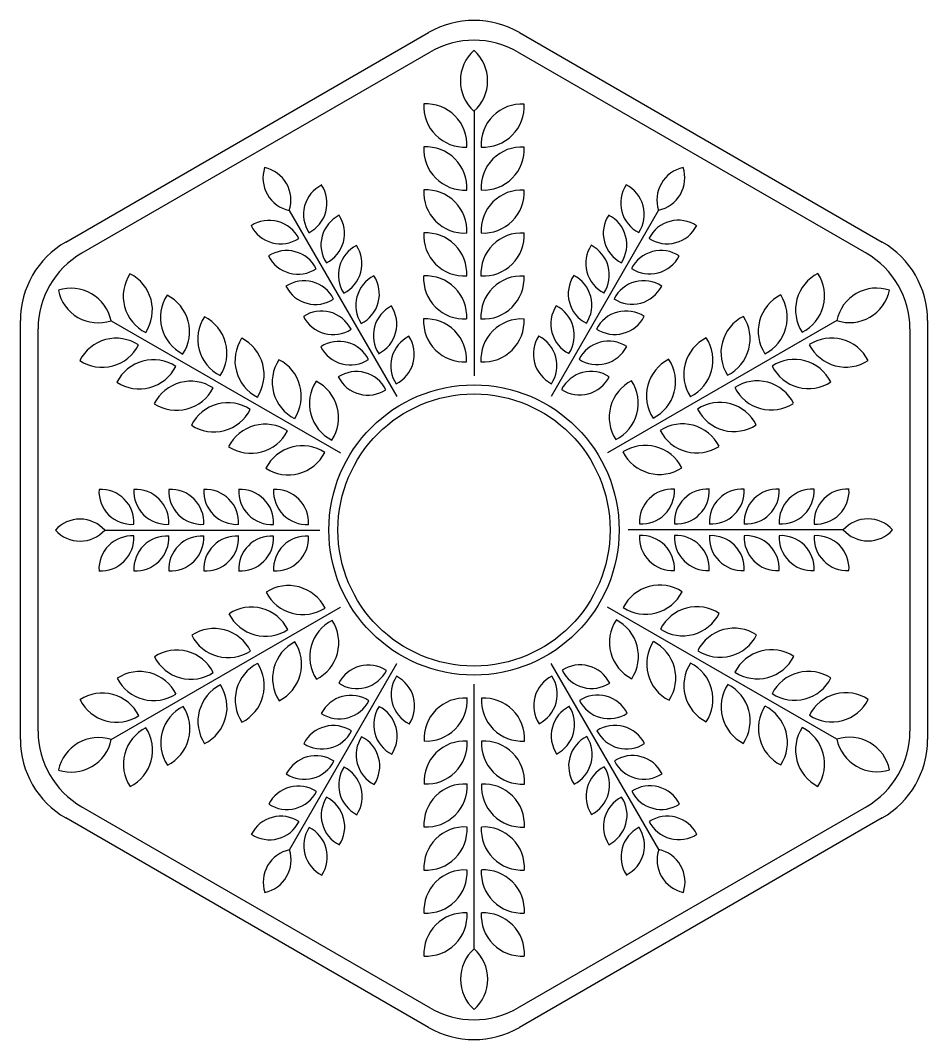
# Model space of a CAD drawing. Header units: millimetres. Extents: x -250 to 625, y -316 to 755.
# Drawn here: x 100 to 200, y -56.2 to 56.2 of the extents above; entities that cross this region are included whole.
import ezdxf

# ---------------------------------------------------------------- set-up
doc = ezdxf.new("R2010")
doc.units = ezdxf.units.MM
doc.layers.get('0').update_dxf_attribs({"lineweight": 25, "true_color": 0xffffff})
doc.layers.add('cut', color=1, linetype='Continuous', lineweight=25, true_color=0xff0000)

msp = doc.modelspace()

# ---------------------------------------------------------------- linework, layer by layer
for p, q in [((105, 31.75), (145, 54.85)), ((155, 54.85), (195, 31.75)), ((100, -23.09), (100, 23.09)), ((200, 23.09), (200, -23.09)), ((145, -54.85), (105, -31.75)), ((195, -31.75), (155, -54.85))]:
    msp.add_line(p, q)
msp.add_circle((150, 0), 15)
for centre, start, end in [((150, 46.19), 60, 120), ((110, 23.09), 120, 180), ((190, 23.09), 360, 60), ((110, -23.09), 180, 240), ((190, -23.09), 300, 360), ((150, -46.19), 240, 300)]:
    msp.add_arc(centre, 10, start, end)
at = {"layer": 'cut'}
for p, q in [((106.75, 30.52), (145.19, 52.71)), ((154.81, 52.71), (193.25, 30.52)), ((150, 46.18), (150, 17)), ((129.64, 35.24), (141.49, 14.72)), ((170.34, 35.25), (158.49, 14.73)), ((109.99, 23.07), (135.27, 8.49)), ((189.99, 23.09), (164.72, 8.5)), ((101.95, -22.19), (101.95, 22.19)), ((198.05, 22.19), (198.05, -22.19)), ((150, 17), (150, 17)), ((135.27, 8.49), (135.27, 8.49)), ((164.72, 8.5), (164.72, 8.5)), ((190.7, 0.01), (167, 0.01)), ((109.3, -0.01), (133, -0.01)), ((110.02, -23.11), (135.28, -8.51)), ((135.28, -8.51), (135.28, -8.51)), ((190, -23.08), (164.72, -8.5)), ((164.72, -8.5), (164.72, -8.5)), ((129.66, -35.25), (141.51, -14.73)), ((141.51, -14.73), (141.51, -14.73)), ((170.36, -35.24), (158.51, -14.72)), ((150.02, -46.18), (150.01, -17)), ((150.01, -17), (150.01, -17)), ((145.19, -52.71), (106.75, -30.52)), ((193.25, -30.52), (154.81, -52.71))]:
    msp.add_line(p, q, dxfattribs=at)
msp.add_circle((150, 0), 16, dxfattribs=at)
for centre, radius, start, end in [((150, 44.39), 9.61, 60, 120), ((153, 49.53), 4.5, 131.7584, 228.1378), ((147, 49.53), 4.5, 311.7584, 48.1378), ((148.96, 46.72), 4.5, 176.7584, 273.1378), ((144.72, 42.48), 4.5, 356.7584, 93.1378), ((155.28, 42.47), 4.5, 86.7584, 183.1378), ((151.04, 46.72), 4.5, 266.7584, 3.1378), ((148.96, 41.98), 4.5, 176.7584, 273.1378), ((144.71, 37.74), 4.5, 356.7584, 93.1378), ((155.27, 37.73), 4.5, 86.7584, 183.1378), ((151.04, 41.98), 4.5, 266.7584, 3.1378), ((130.39, 38.81), 3.65, 161.7782, 258.1575), ((126.17, 36.38), 3.65, 341.7782, 78.1575), ((173.81, 36.39), 3.65, 101.7782, 198.1575), ((169.59, 38.83), 3.65, 281.7782, 18.1575), ((134.86, 34.78), 3.65, 116.7782, 213.1575), ((130.15, 36.04), 3.65, 296.7782, 33.1575), ((148.95, 37.24), 4.5, 176.7584, 273.1378), ((144.71, 33), 4.5, 356.7584, 93.1378), ((155.27, 32.99), 4.5, 86.7584, 183.1378), ((151.03, 37.24), 4.5, 266.7584, 3.1378), ((169.82, 36.05), 3.65, 146.7782, 243.1575), ((165.12, 34.8), 3.65, 326.7782, 63.1575), ((127.43, 30.49), 3.65, 26.7782, 123.1575), ((136.78, 31.44), 3.65, 116.7782, 213.1575), ((132.08, 32.7), 3.65, 296.7782, 33.1575), ((167.9, 32.72), 3.65, 146.7782, 243.1575), ((163.19, 31.46), 3.65, 326.7782, 63.1575), ((172.54, 30.5), 3.65, 56.7782, 153.1575), ((128.69, 35.2), 3.65, 206.7782, 303.1575), ((148.95, 32.5), 4.5, 176.7584, 273.1378), ((144.7, 28.26), 4.5, 356.7584, 93.1378), ((155.26, 28.25), 4.5, 86.7584, 183.1378), ((151.03, 32.5), 4.5, 266.7584, 3.1378), ((171.29, 35.21), 3.65, 236.7782, 333.1575), ((111.56, 22.19), 9.61, 120, 180), ((129.35, 27.16), 3.65, 26.7782, 123.1575), ((138.7, 28.11), 3.65, 116.7782, 213.1575), ((134, 29.37), 3.65, 296.7782, 33.1575), ((165.97, 29.39), 3.65, 146.7782, 243.1575), ((161.27, 28.13), 3.65, 326.7782, 63.1575), ((170.62, 27.17), 3.65, 56.7782, 153.1575), ((188.44, 22.19), 9.61, 360, 60), ((130.61, 31.86), 3.65, 206.7782, 303.1575), ((169.36, 31.88), 3.65, 236.7782, 333.1575), ((115.84, 25.79), 4.5, 146.7913, 243.1707), ((110.05, 24.24), 4.5, 326.7913, 63.1707), ((189.94, 24.27), 4.5, 116.765, 213.1444), ((184.15, 25.82), 4.5, 296.765, 33.1444), ((131.27, 23.82), 3.65, 26.7782, 123.1575), ((140.62, 24.77), 3.65, 116.7782, 213.1575), ((135.92, 26.03), 3.65, 296.7782, 33.1575), ((144.7, 23.52), 4.5, 356.7584, 93.1378), ((148.94, 27.76), 4.5, 176.7584, 273.1378), ((155.26, 23.51), 4.5, 86.7584, 183.1378), ((151.02, 27.76), 4.5, 266.7584, 3.1378), ((164.04, 26.05), 3.65, 146.7782, 243.1575), ((159.34, 24.8), 3.65, 326.7782, 63.1575), ((168.69, 23.84), 3.65, 56.7782, 153.1575), ((105.59, 22.15), 4.5, 11.7913, 108.1707), ((108.59, 27.34), 4.5, 191.7913, 288.1707), ((119.94, 23.42), 4.5, 146.7913, 243.1707), ((114.15, 21.87), 4.5, 326.7913, 63.1707), ((132.53, 28.52), 3.65, 206.7782, 303.1575), ((167.43, 28.54), 3.65, 236.7782, 333.1575), ((185.83, 21.9), 4.5, 116.765, 213.1444), ((180.04, 23.45), 4.5, 296.765, 33.1444), ((194.39, 22.17), 4.5, 71.765, 168.1444), ((191.4, 27.37), 4.5, 251.765, 348.1444), ((162.12, 22.72), 3.65, 146.7782, 243.1575), ((157.41, 21.46), 3.65, 326.7782, 63.1575), ((133.19, 20.49), 3.65, 26.7782, 123.1575), ((142.55, 21.44), 3.65, 116.7782, 213.1575), ((137.84, 22.7), 3.65, 296.7782, 33.1575), ((166.76, 20.5), 3.65, 56.7782, 153.1575), ((124.05, 21.04), 4.5, 146.7913, 243.1707), ((118.26, 19.49), 4.5, 326.7913, 63.1707), ((134.46, 25.19), 3.65, 206.7782, 303.1575), ((148.94, 23.02), 4.5, 176.7584, 273.1378), ((144.69, 18.78), 4.5, 356.7584, 93.1378), ((155.26, 18.77), 4.5, 86.7584, 183.1378), ((151.02, 23.02), 4.5, 266.7584, 3.1378), ((165.51, 25.21), 3.65, 236.7782, 333.1575), ((181.72, 19.53), 4.5, 116.765, 213.1444), ((175.93, 21.09), 4.5, 296.765, 33.1444), ((144.47, 18.1), 3.65, 116.7782, 213.1575), ((139.77, 19.36), 3.65, 296.7782, 33.1575), ((160.19, 19.39), 3.65, 146.7782, 243.1575), ((155.49, 18.13), 3.65, 326.7782, 63.1575), ((110.56, 16.64), 4.5, 56.7913, 153.1707), ((109.01, 22.44), 4.5, 236.7913, 333.1707), ((128.15, 18.67), 4.5, 146.7913, 243.1707), ((122.36, 17.12), 4.5, 326.7913, 63.1707), ((135.12, 17.15), 3.65, 26.7782, 123.1575), ((164.84, 17.17), 3.65, 56.7782, 153.1575), ((177.62, 17.16), 4.5, 116.765, 213.1444), ((171.83, 18.72), 4.5, 296.765, 33.1444), ((189.42, 16.67), 4.5, 26.765, 123.1444), ((190.98, 22.46), 4.5, 206.765, 303.1444), ((136.38, 21.85), 3.65, 206.7782, 303.1575), ((163.58, 21.88), 3.65, 236.7782, 333.1575), ((114.66, 14.27), 4.5, 56.7913, 153.1707), ((113.11, 20.06), 4.5, 236.7913, 333.1707), ((132.26, 16.3), 4.5, 146.7913, 243.1707), ((126.47, 14.75), 4.5, 326.7913, 63.1707), ((173.51, 14.8), 4.5, 116.765, 213.1444), ((167.72, 16.35), 4.5, 296.765, 33.1444), ((185.31, 14.3), 4.5, 26.765, 123.1444), ((186.87, 20.1), 4.5, 206.765, 303.1444), ((137.04, 13.82), 3.65, 26.7782, 123.1575), ((138.3, 18.52), 3.65, 206.7782, 303.1575), ((162.91, 13.84), 3.65, 56.7782, 153.1575), ((161.65, 18.54), 3.65, 236.7782, 333.1575), ((118.77, 11.9), 4.5, 56.7913, 153.1707), ((136.36, 13.93), 4.5, 146.7913, 243.1707), ((130.57, 12.38), 4.5, 326.7913, 63.1707), ((169.4, 12.43), 4.5, 116.765, 213.1444), ((163.61, 13.99), 4.5, 296.765, 33.1444), ((181.21, 11.94), 4.5, 26.765, 123.1444), ((117.22, 17.69), 4.5, 236.7913, 333.1707), ((182.76, 17.73), 4.5, 206.765, 303.1444), ((122.87, 9.53), 4.5, 56.7913, 153.1707), ((177.1, 9.57), 4.5, 26.765, 123.1444), ((121.32, 15.32), 4.5, 236.7913, 333.1707), ((178.66, 15.36), 4.5, 206.765, 303.1444), ((126.97, 7.16), 4.5, 56.7913, 153.1707), ((172.99, 7.2), 4.5, 26.765, 123.1444), ((125.42, 12.95), 4.5, 236.7913, 333.1707), ((174.55, 12.99), 4.5, 206.765, 303.1444), ((131.08, 4.79), 4.5, 56.7913, 153.1707), ((168.88, 4.84), 4.5, 26.765, 123.1444), ((129.53, 10.58), 4.5, 236.7913, 333.1707), ((170.44, 10.63), 4.5, 206.765, 303.1444), ((171.89, 0.87), 3.65, 86.7782, 183.1575), ((168.44, 4.31), 3.65, 266.7782, 3.1575), ((175.74, 0.87), 3.65, 86.7782, 183.1575), ((172.29, 4.31), 3.65, 266.7782, 3.1575), ((179.59, 0.87), 3.65, 86.7782, 183.1575), ((176.14, 4.31), 3.65, 266.7782, 3.1575), ((183.44, 0.86), 3.65, 86.7782, 183.1575), ((179.99, 4.31), 3.65, 266.7782, 3.1575), ((187.29, 0.86), 3.65, 86.7782, 183.1575), ((183.84, 4.31), 3.65, 266.7782, 3.1575), ((191.14, 0.86), 3.65, 86.7782, 183.1575), ((187.69, 4.3), 3.65, 266.7782, 3.1575), ((108.87, 0.83), 3.65, 356.7782, 93.1575), ((112.31, 4.27), 3.65, 176.7782, 273.1575), ((112.72, 0.83), 3.65, 356.7782, 93.1575), ((116.16, 4.27), 3.65, 176.7782, 273.1575), ((116.57, 0.83), 3.65, 356.7782, 93.1575), ((120.01, 4.27), 3.65, 176.7782, 273.1575), ((120.41, 0.82), 3.65, 356.7782, 93.1575), ((123.86, 4.27), 3.65, 176.7782, 273.1575), ((124.26, 0.82), 3.65, 356.7782, 93.1575), ((127.71, 4.26), 3.65, 176.7782, 273.1575), ((128.11, 0.82), 3.65, 356.7782, 93.1575), ((131.56, 4.26), 3.65, 176.7782, 273.1575), ((106.58, -2.45), 3.65, 41.7782, 138.1575), ((193.42, -2.42), 3.65, 41.7782, 138.1575), ((193.42, 2.45), 3.65, 221.7782, 318.1575), ((106.58, 2.42), 3.65, 221.7782, 318.1575), ((112.31, -4.3), 3.65, 86.7782, 183.1575), ((108.86, -0.86), 3.65, 266.7782, 3.1575), ((116.16, -4.31), 3.65, 86.7782, 183.1575), ((112.71, -0.86), 3.65, 266.7782, 3.1575), ((120.01, -4.31), 3.65, 86.7782, 183.1575), ((116.56, -0.86), 3.65, 266.7782, 3.1575), ((123.86, -4.31), 3.65, 86.7782, 183.1575), ((120.41, -0.87), 3.65, 266.7782, 3.1575), ((127.71, -4.31), 3.65, 86.7782, 183.1575), ((124.26, -0.87), 3.65, 266.7782, 3.1575), ((131.56, -4.31), 3.65, 86.7782, 183.1575), ((128.11, -0.87), 3.65, 266.7782, 3.1575), ((171.89, -0.82), 3.65, 176.7782, 273.1575), ((168.44, -4.26), 3.65, 356.7782, 93.1575), ((175.74, -0.82), 3.65, 176.7782, 273.1575), ((172.29, -4.26), 3.65, 356.7782, 93.1575), ((179.59, -0.82), 3.65, 176.7782, 273.1575), ((176.14, -4.27), 3.65, 356.7782, 93.1575), ((183.43, -0.83), 3.65, 176.7782, 273.1575), ((179.99, -4.27), 3.65, 356.7782, 93.1575), ((187.28, -0.83), 3.65, 176.7782, 273.1575), ((183.84, -4.27), 3.65, 356.7782, 93.1575), ((191.13, -0.83), 3.65, 176.7782, 273.1575), ((187.69, -4.27), 3.65, 356.7782, 93.1575), ((129.56, -10.63), 4.5, 26.7847, 123.1641), ((170.47, -10.58), 4.5, 56.7716, 153.151), ((131.12, -4.84), 4.5, 206.7847, 303.1641), ((168.92, -4.79), 4.5, 236.7716, 333.151), ((125.46, -13), 4.5, 26.7847, 123.1641), ((174.57, -12.96), 4.5, 56.7716, 153.151), ((127.01, -7.21), 4.5, 206.7847, 303.1641), ((136.39, -13.99), 4.5, 116.7847, 213.1641), ((130.6, -12.44), 4.5, 296.7847, 33.1641), ((169.43, -12.39), 4.5, 146.7716, 243.151), ((163.63, -13.93), 4.5, 326.7716, 63.151), ((173.02, -7.16), 4.5, 236.7716, 333.151), ((121.35, -15.37), 4.5, 26.7847, 123.1641), ((178.67, -15.33), 4.5, 56.7716, 153.151), ((122.9, -9.58), 4.5, 206.7847, 303.1641), ((132.29, -16.36), 4.5, 116.7847, 213.1641), ((126.5, -14.81), 4.5, 296.7847, 33.1641), ((173.53, -14.76), 4.5, 146.7716, 243.151), ((167.74, -16.31), 4.5, 326.7716, 63.151), ((177.13, -9.54), 4.5, 236.7716, 333.151), ((117.24, -17.74), 4.5, 26.7847, 123.1641), ((182.78, -17.7), 4.5, 56.7716, 153.151), ((118.8, -11.95), 4.5, 206.7847, 303.1641), ((181.23, -11.91), 4.5, 236.7716, 333.151), ((113.14, -20.11), 4.5, 26.7847, 123.1641), ((128.18, -18.73), 4.5, 116.7847, 213.1641), ((122.39, -17.17), 4.5, 296.7847, 33.1641), ((138.35, -18.54), 3.65, 56.7782, 153.1575), ((137.09, -13.84), 3.65, 236.7782, 333.1575), ((161.7, -18.52), 3.65, 26.7782, 123.1575), ((162.96, -13.82), 3.65, 206.7782, 303.1575), ((177.63, -17.13), 4.5, 146.7716, 243.151), ((171.84, -18.68), 4.5, 326.7716, 63.151), ((186.88, -20.08), 4.5, 56.7716, 153.151), ((114.69, -14.32), 4.5, 206.7847, 303.1641), ((144.51, -18.13), 3.65, 146.7782, 243.1575), ((139.81, -19.39), 3.65, 326.7782, 63.1575), ((160.23, -19.36), 3.65, 116.7782, 213.1575), ((155.53, -18.1), 3.65, 296.7782, 33.1575), ((185.33, -14.28), 4.5, 236.7716, 333.151), ((109.03, -22.48), 4.5, 26.7847, 123.1641), ((124.07, -21.1), 4.5, 116.7847, 213.1641), ((118.28, -19.54), 4.5, 296.7847, 33.1641), ((181.74, -19.51), 4.5, 146.7716, 243.151), ((175.94, -21.05), 4.5, 326.7716, 63.151), ((190.99, -22.45), 4.5, 56.7716, 153.151), ((110.59, -16.69), 4.5, 206.7847, 303.1641), ((136.42, -21.88), 3.65, 56.7782, 153.1575), ((135.16, -17.17), 3.65, 236.7782, 333.1575), ((148.99, -23.02), 4.5, 86.7782, 183.1575), ((144.75, -18.77), 4.5, 266.7782, 3.1575), ((155.31, -18.78), 4.5, 176.7782, 273.1575), ((151.07, -23.02), 4.5, 356.7782, 93.1575), ((163.62, -21.85), 3.65, 26.7782, 123.1575), ((164.88, -17.15), 3.65, 206.7782, 303.1575), ((189.44, -16.66), 4.5, 236.7716, 333.151), ((119.97, -23.47), 4.5, 116.7847, 213.1641), ((114.18, -21.91), 4.5, 296.7847, 33.1641), ((142.59, -21.46), 3.65, 146.7782, 243.1575), ((137.88, -22.72), 3.65, 326.7782, 63.1575), ((162.16, -22.7), 3.65, 116.7782, 213.1575), ((157.45, -21.44), 3.65, 296.7782, 33.1575), ((185.84, -21.88), 4.5, 146.7716, 243.151), ((180.05, -23.43), 4.5, 326.7716, 63.151), ((111.56, -22.19), 9.61, 180, 240), ((115.86, -25.83), 4.5, 116.7847, 213.1641), ((110.07, -24.28), 4.5, 296.7847, 33.1641), ((134.49, -25.21), 3.65, 56.7782, 153.1575), ((133.24, -20.5), 3.65, 236.7782, 333.1575), ((165.54, -25.19), 3.65, 26.7782, 123.1575), ((166.81, -20.49), 3.65, 206.7782, 303.1575), ((189.94, -24.25), 4.5, 146.7716, 243.151), ((184.15, -25.8), 4.5, 326.7716, 63.151), ((188.44, -22.19), 9.61, 300, 360), ((108.61, -27.38), 4.5, 71.7847, 168.1641), ((105.62, -22.19), 4.5, 251.7847, 348.1641), ((140.66, -24.8), 3.65, 146.7782, 243.1575), ((135.96, -26.05), 3.65, 326.7782, 63.1575), ((148.99, -27.76), 4.5, 86.7782, 183.1575), ((144.75, -23.51), 4.5, 266.7782, 3.1575), ((155.31, -23.52), 4.5, 176.7782, 273.1575), ((151.07, -27.76), 4.5, 356.7782, 93.1575), ((164.08, -26.03), 3.65, 116.7782, 213.1575), ((159.38, -24.77), 3.65, 296.7782, 33.1575), ((191.4, -27.35), 4.5, 11.7716, 108.151), ((194.4, -22.16), 4.5, 191.7716, 288.151), ((132.57, -28.54), 3.65, 56.7782, 153.1575), ((131.31, -23.84), 3.65, 236.7782, 333.1575), ((167.47, -28.52), 3.65, 26.7782, 123.1575), ((168.73, -23.82), 3.65, 206.7782, 303.1575), ((138.73, -28.13), 3.65, 146.7782, 243.1575), ((134.03, -29.39), 3.65, 326.7782, 63.1575), ((166, -29.37), 3.65, 116.7782, 213.1575), ((161.3, -28.11), 3.65, 296.7782, 33.1575), ((148.98, -32.5), 4.5, 86.7782, 183.1575), ((144.75, -28.25), 4.5, 266.7782, 3.1575), ((155.31, -28.26), 4.5, 176.7782, 273.1575), ((151.06, -32.5), 4.5, 356.7782, 93.1575), ((130.64, -31.88), 3.65, 56.7782, 153.1575), ((129.38, -27.17), 3.65, 236.7782, 333.1575), ((169.39, -31.86), 3.65, 26.7782, 123.1575), ((170.65, -27.16), 3.65, 206.7782, 303.1575), ((136.81, -31.46), 3.65, 146.7782, 243.1575), ((132.1, -32.72), 3.65, 326.7782, 63.1575), ((167.92, -32.7), 3.65, 116.7782, 213.1575), ((163.22, -31.44), 3.65, 296.7782, 33.1575), ((128.71, -35.21), 3.65, 56.7782, 153.1575), ((127.46, -30.5), 3.65, 236.7782, 333.1575), ((171.31, -35.2), 3.65, 26.7782, 123.1575), ((172.57, -30.49), 3.65, 206.7782, 303.1575), ((134.88, -34.8), 3.65, 146.7782, 243.1575), ((130.18, -36.05), 3.65, 326.7782, 63.1575), ((148.98, -37.24), 4.5, 86.7782, 183.1575), ((144.74, -33), 4.5, 266.7782, 3.1575), ((151.06, -37.24), 4.5, 356.7782, 93.1575), ((155.3, -33), 4.5, 176.7782, 273.1575), ((169.85, -36.04), 3.65, 116.7782, 213.1575), ((165.14, -34.78), 3.65, 296.7782, 33.1575), ((130.41, -38.83), 3.65, 101.7782, 198.1575), ((126.19, -36.39), 3.65, 281.7782, 18.1575), ((173.83, -36.38), 3.65, 161.7782, 258.1575), ((169.61, -38.81), 3.65, 341.7782, 78.1575), ((148.98, -41.98), 4.5, 86.7782, 183.1575), ((144.74, -37.74), 4.5, 266.7782, 3.1575), ((155.3, -37.74), 4.5, 176.7782, 273.1575), ((151.06, -41.98), 4.5, 356.7782, 93.1575), ((148.98, -46.72), 4.5, 86.7782, 183.1575), ((144.74, -42.48), 4.5, 266.7782, 3.1575), ((155.3, -42.48), 4.5, 176.7782, 273.1575), ((151.06, -46.72), 4.5, 356.7782, 93.1575), ((153.01, -49.53), 4.5, 131.7782, 228.1575), ((147.02, -49.53), 4.5, 311.7782, 48.1575), ((150, -44.39), 9.61, 240, 300)]:
    msp.add_arc(centre, radius, start, end, dxfattribs=at)

doc.saveas('drawing.dxf')
